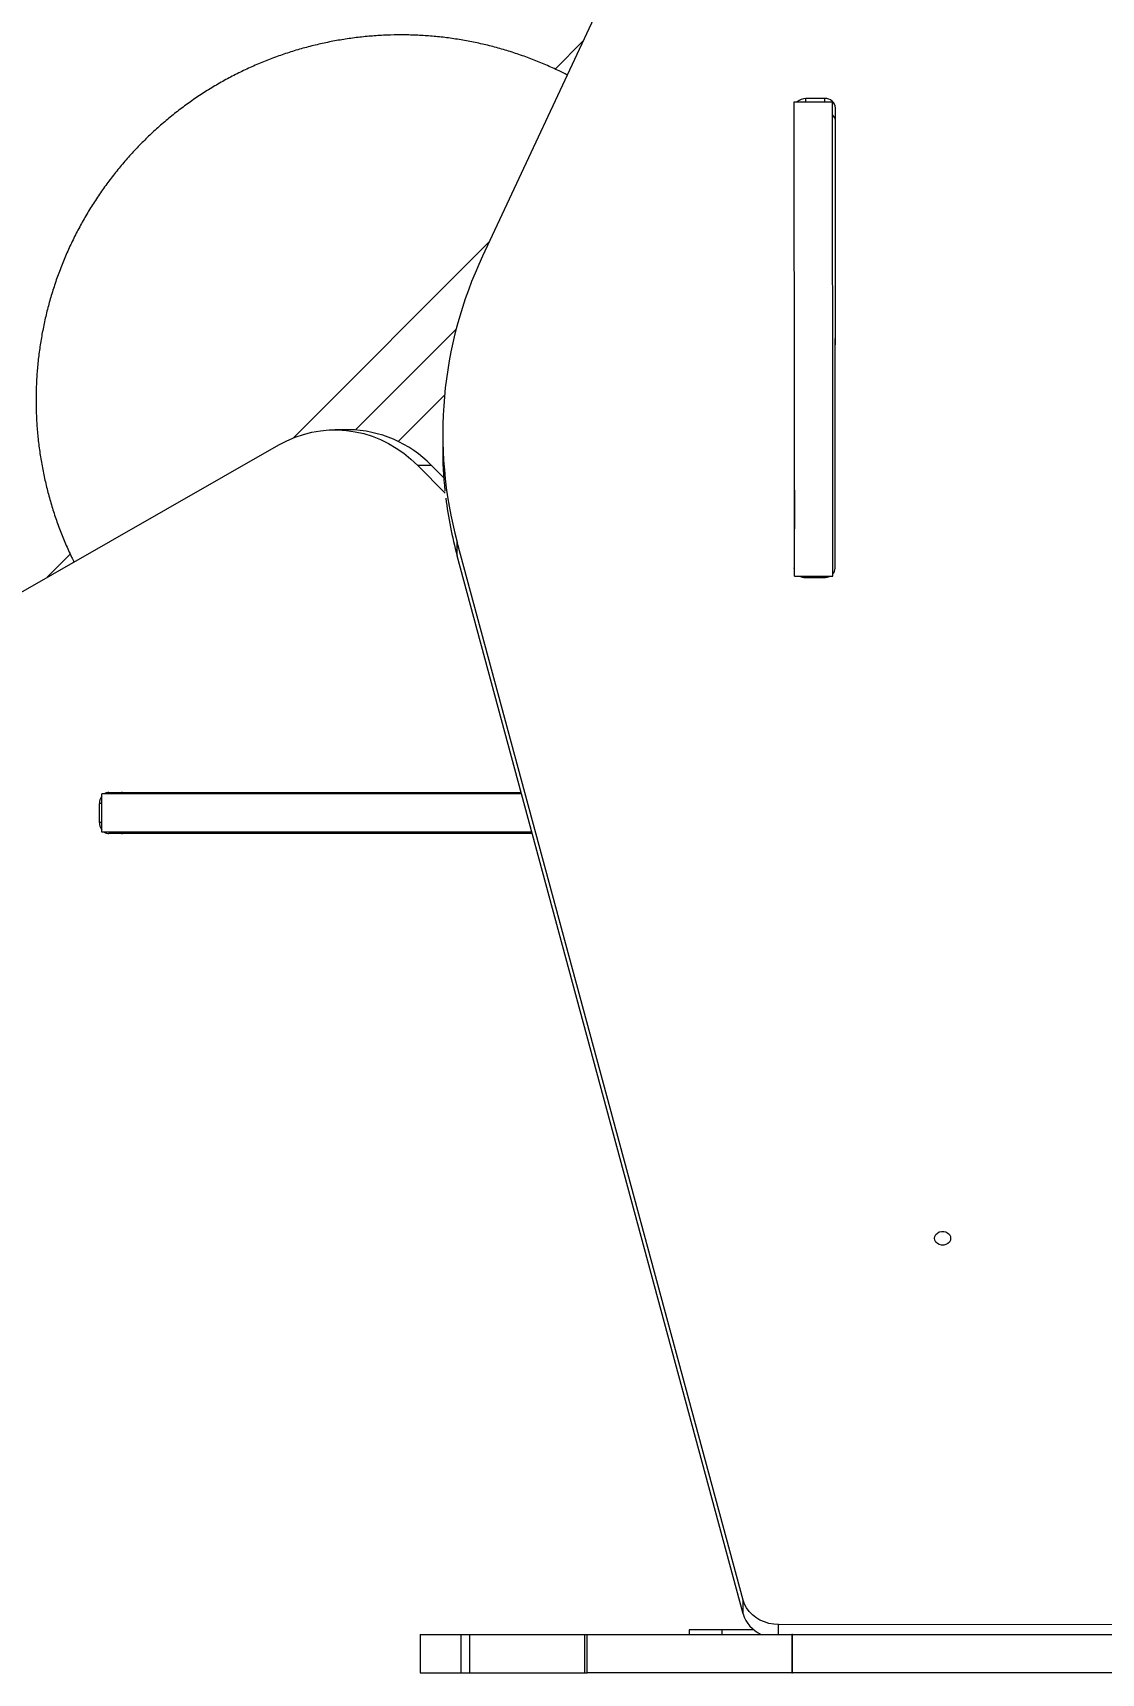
# Model space of a CAD drawing. Header units: millimetres. Extents: x -7083 to 7374, y -8368 to 7509.
# Drawn here: x 1448 to 2033, y 637 to 1536 of the extents above; entities that cross this region are included whole.
import ezdxf

# ---------------------------------------------------------------- set-up
doc = ezdxf.new("R2010")
doc.units = ezdxf.units.MM
for name, color, linetype in [('DIKOM_ОБЪЕКТ', 7, 'Continuous'), ('DIKOM_РАЗМЕР_ЗОНА', 7, 'Continuous'), ('DIKOM_РАЗМЕР_ОБЪЕКТА', 7, 'Continuous')]:
    doc.layers.add(name, color=color, linetype=linetype)
doc.styles.add('style1', font='arial.ttf', dxfattribs={"width": 0.8})
doc.dimstyles.new('1-50', dxfattribs={"dimtxt": 300, "dimasz": 200, "dimexe": 100, "dimexo": 0, "dimgap": 100, "dimtad": 1, "dimtxsty": 'style1', "dimcen": 200, "dimclrd": 7, "dimclre": 7, "dimclrt": 7, "dimadec": 1, "dimazin": 2, "dimtfac": 1, "dimtmove": 0, "dimatfit": 2, "dimfxl": 0, "dimlwd": 25, "dimlwe": 18, "dimarcsym": 0})

# ---------------------------------------------------------------- blocks, each defined once
blk = doc.blocks.new('*D10')
at = {"layer": 'Defpoints', "color": 0, "transparency": 16777216}
for p in [(-5583.43, 647.96), (4593.55, 648.92), (4593.55, -5902.54)]:
    blk.add_point(p, dxfattribs=at)
at = {"layer": 'DIKOM_РАЗМЕР_ОБЪЕКТА', "color": 7, "lineweight": 18, "transparency": 16777216}
for p, q in [((-5583.43, 647.96), (-5583.43, -6002.54)), ((4593.55, 648.92), (4593.55, -6002.54))]:
    blk.add_line(p, q, dxfattribs=at)
at = {"layer": 'DIKOM_РАЗМЕР_ОБЪЕКТА', "color": 7, "lineweight": 25, "transparency": 16777216}
blk.add_line((-5383.43, -5902.54), (4393.55, -5902.54), dxfattribs=at)
at = {"layer": 'DIKOM_РАЗМЕР_ОБЪЕКТА', "color": 7, "transparency": 16777216}
for points in [[(-5383.43, -5869.2), (-5383.43, -5935.87), (-5583.43, -5902.54)], [(4393.55, -5869.2), (4393.55, -5935.87), (4593.55, -5902.54)]]:
    blk.add_solid(points, dxfattribs=at)
at = {"layer": 'DIKOM_РАЗМЕР_ОБЪЕКТА', "color": 7, "transparency": 16777216, "insert": (-226.13, -5649.37), "char_height": 300, "attachment_point": 5, "style": 'style1'}
blk.add_mtext('10150', dxfattribs=at)
blk = doc.blocks.new('*D11')
at = {"layer": 'Defpoints', "color": 0, "transparency": 16777216}
for p in [(-321.71, 5509.06), (-348.71, -4811.52), (5568.58, -4811.52)]:
    blk.add_point(p, dxfattribs=at)
at = {"layer": 'DIKOM_РАЗМЕР_ОБЪЕКТА', "color": 7, "lineweight": 18, "transparency": 16777216}
for p, q in [((-321.71, 5509.06), (5668.58, 5509.06)), ((-348.71, -4811.52), (5668.58, -4811.52))]:
    blk.add_line(p, q, dxfattribs=at)
at = {"layer": 'DIKOM_РАЗМЕР_ОБЪЕКТА', "color": 7, "lineweight": 25, "transparency": 16777216}
blk.add_line((5568.58, 5309.06), (5568.58, -4611.52), dxfattribs=at)
at = {"layer": 'DIKOM_РАЗМЕР_ОБЪЕКТА', "color": 7, "transparency": 16777216}
for points in [[(5535.25, 5309.06), (5601.91, 5309.06), (5568.58, 5509.06)], [(5535.25, -4611.52), (5601.91, -4611.52), (5568.58, -4811.52)]]:
    blk.add_solid(points, dxfattribs=at)
at = {"layer": 'DIKOM_РАЗМЕР_ОБЪЕКТА', "color": 7, "transparency": 16777216, "insert": (5315.31, 775.23), "char_height": 300, "attachment_point": 5, "rotation": 90, "style": 'style1'}
blk.add_mtext('10300', dxfattribs=at)
blk = doc.blocks.new('*D12')
at = {"layer": 'Defpoints', "color": 0, "transparency": 16777216}
for p in [(-621.71, 7509.06), (-373.6, -6811.53), (7273.89, -6811.53)]:
    blk.add_point(p, dxfattribs=at)
at = {"layer": 'DIKOM_РАЗМЕР_ЗОНА', "color": 7, "lineweight": 18, "transparency": 16777216}
for p, q in [((-621.71, 7509.06), (7373.89, 7509.06)), ((-373.6, -6811.53), (7373.89, -6811.53))]:
    blk.add_line(p, q, dxfattribs=at)
at = {"layer": 'DIKOM_РАЗМЕР_ЗОНА', "color": 7, "lineweight": 25, "transparency": 16777216}
blk.add_line((7273.89, 7309.06), (7273.89, -6611.53), dxfattribs=at)
at = {"layer": 'DIKOM_РАЗМЕР_ЗОНА', "color": 7, "transparency": 16777216}
for points in [[(7240.56, 7309.06), (7307.22, 7309.06), (7273.89, 7509.06)], [(7240.56, -6611.53), (7307.22, -6611.53), (7273.89, -6811.53)]]:
    blk.add_solid(points, dxfattribs=at)
at = {"layer": 'DIKOM_РАЗМЕР_ЗОНА', "color": 7, "transparency": 16777216, "insert": (7020.62, 1288.25), "char_height": 300, "attachment_point": 5, "rotation": 90, "style": 'style1'}
blk.add_mtext('14300', dxfattribs=at)
blk = doc.blocks.new('*D13')
at = {"layer": 'Defpoints', "color": 0, "transparency": 16777216}
for p in [(6593.53, 996.24), (-7083.43, 647.96), (6593.53, -8268.31)]:
    blk.add_point(p, dxfattribs=at)
at = {"layer": 'DIKOM_РАЗМЕР_ЗОНА', "color": 7, "lineweight": 18, "transparency": 16777216}
for p, q in [((6593.53, 996.24), (6593.53, -8368.31)), ((-7083.43, 647.96), (-7083.43, -8368.31))]:
    blk.add_line(p, q, dxfattribs=at)
at = {"layer": 'DIKOM_РАЗМЕР_ЗОНА', "color": 7, "lineweight": 25, "transparency": 16777216}
blk.add_line((-6883.43, -8268.31), (6393.53, -8268.31), dxfattribs=at)
at = {"layer": 'DIKOM_РАЗМЕР_ЗОНА', "color": 7, "transparency": 16777216}
for points in [[(-6883.43, -8234.97), (-6883.43, -8301.64), (-7083.43, -8268.31)], [(6393.53, -8234.97), (6393.53, -8301.64), (6593.53, -8268.31)]]:
    blk.add_solid(points, dxfattribs=at)
at = {"layer": 'DIKOM_РАЗМЕР_ЗОНА', "color": 7, "transparency": 16777216, "insert": (322.1, -8015.03), "char_height": 300, "attachment_point": 5, "style": 'style1'}
blk.add_mtext('13650', dxfattribs=at)

msp = doc.modelspace()

# ---------------------------------------------------------------- linework, layer by layer
at = {"layer": 'DIKOM_ОБЪЕКТ', "color": 7, "linetype": 'Continuous', "lineweight": 15}
for p, q in [((1786.973, 1611.613), (1694.473, 1413.524)), ((1749.437, 1531.23), (1734.202, 1515.995)), ((1865.163, 1498.01), (1886.163, 1498.01)), ((1871.525, 1498.01), (1871.528, 1499.906)), ((1881.928, 1499.892), (1871.528, 1499.906)), ((1881.925, 1498.01), (1881.928, 1499.892)), ((1887.657, 1242.606), (1887.923, 1494.688)), ((1887.908, 1487.188), (1887.923, 1494.688)), ((1887.65, 1242.419), (1887.908, 1487.188)), ((1590.778, 1313.972), (1698.102, 1421.296)), ((1624.801, 1318.297), (1680, 1373.496)), ((1648.21, 1312.008), (1673.606, 1337.403)), ((1621.044, 1318.414), (1613.544, 1318.414)), ((1672.601, 1316.592), (1672.586, 1309.092)), ((1326.094, 1163.575), (1582.841, 1310.13)), ((1658.9, 1298.889), (1674.038, 1283.75)), ((1666.4, 1298.889), (1658.9, 1298.889)), ((1666.4, 1298.889), (1673.196, 1292.093)), ((1865.302, 1285.262), (1865.257, 1242.704)), ((1468.479, 1250.272), (1455.846, 1237.639)), ((1680.489, 1249.405), (1680.504, 1256.905)), ((1837.217, 669.756), (1680.489, 1249.405)), ((1837.232, 677.256), (1680.504, 1256.905)), ((1865.33, 1241.89), (1865.257, 1242.704)), ((1865.333, 1238.203), (1886.333, 1238.203)), ((1871.251, 1237.5), (1881.652, 1237.487)), ((1485.736, 1097.956), (1485.736, 1118.956)), ((1715.76, 1118.956), (1485.736, 1118.956)), ((1489.633, 1119.656), (1715.571, 1119.656)), ((1484.437, 1103.256), (1484.437, 1113.656)), ((1485.736, 1113.656), (1484.437, 1113.656)), ((1485.736, 1103.256), (1484.437, 1103.256)), ((1721.438, 1097.956), (1485.736, 1097.956)), ((1721.628, 1097.256), (1489.633, 1097.256)), ((1837.217, 669.756), (1837.232, 677.256)), ((1660.248, 658.456), (1660.248, 637.456)), ((1660.248, 658.456), (1682.542, 658.456)), ((1682.542, 658.456), (1682.542, 637.456)), ((1682.542, 658.456), (1687.205, 658.456)), ((1687.205, 658.456), (1687.205, 637.456)), ((1687.205, 658.456), (1750.358, 658.456)), ((1750.358, 658.456), (1750.358, 637.456)), ((1750.358, 658.456), (1751.826, 658.456)), ((1751.826, 637.456), (1751.826, 658.456)), ((1751.826, 658.456), (1863.873, 658.456)), ((1807.597, 660.956), (1807.597, 658.456)), ((1825.617, 660.956), (1807.597, 660.956)), ((1843.149, 660.956), (1825.617, 660.956)), ((1825.617, 660.956), (1825.617, 658.456)), ((1856.676, 658.456), (1856.687, 663.875)), ((2816.18, 662.645), (1856.687, 663.875)), ((1863.873, 658.456), (1863.873, 637.456)), ((1864.317, 658.456), (1863.873, 658.456)), ((1864.317, 637.456), (1864.317, 658.456)), ((1864.317, 658.456), (2237.186, 658.456)), ((1660.248, 637.456), (1682.542, 637.456)), ((1682.542, 637.456), (1687.205, 637.456)), ((1687.205, 637.456), (1750.358, 637.456)), ((1750.358, 637.456), (1751.826, 637.456)), ((1863.873, 637.456), (1751.826, 637.456)), ((1863.873, 637.456), (1864.317, 637.456)), ((2237.186, 637.456), (1864.317, 637.456))]:
    msp.add_line(p, q, dxfattribs=at)
at = {"layer": 'DIKOM_ОБЪЕКТ', "color": 7, "linetype": 'Continuous', "lineweight": 15, "flags": 128}
for points in [[(1865.333, 1238.203), (1865.335, 1246.935), (1865.336, 1255.734), (1865.338, 1264.585), (1865.338, 1273.474), (1865.339, 1282.387), (1865.339, 1291.308), (1865.339, 1300.223), (1865.338, 1309.117), (1865.337, 1317.976), (1865.335, 1326.786), (1865.333, 1335.531), (1865.331, 1344.197), (1865.328, 1352.77), (1865.325, 1361.236), (1865.321, 1369.581), (1865.317, 1377.791), (1865.313, 1385.853), (1865.308, 1393.754), (1865.303, 1401.48), (1865.298, 1409.018), (1865.292, 1416.358), (1865.286, 1423.485), (1865.279, 1430.389), (1865.273, 1437.059), (1865.266, 1443.482), (1865.258, 1449.65), (1865.251, 1455.551), (1865.243, 1461.176), (1865.235, 1466.516), (1865.227, 1471.561), (1865.218, 1476.304), (1865.209, 1480.737), (1865.2, 1484.852), (1865.191, 1488.643), (1865.182, 1492.103), (1865.172, 1495.228), (1865.163, 1498.01)], [(1886.333, 1238.203), (1886.335, 1246.935), (1886.336, 1255.734), (1886.338, 1264.585), (1886.338, 1273.474), (1886.339, 1282.387), (1886.339, 1291.308), (1886.339, 1300.223), (1886.338, 1309.117), (1886.337, 1317.976), (1886.335, 1326.786), (1886.333, 1335.531), (1886.331, 1344.197), (1886.328, 1352.77), (1886.325, 1361.236), (1886.321, 1369.581), (1886.317, 1377.791), (1886.313, 1385.853), (1886.308, 1393.754), (1886.303, 1401.48), (1886.298, 1409.018), (1886.292, 1416.358), (1886.286, 1423.485), (1886.279, 1430.389), (1886.273, 1437.059), (1886.266, 1443.482), (1886.258, 1449.65), (1886.251, 1455.551), (1886.243, 1461.176), (1886.235, 1466.516), (1886.227, 1471.561), (1886.218, 1476.304), (1886.209, 1480.737), (1886.2, 1484.852), (1886.191, 1488.643), (1886.182, 1492.103), (1886.172, 1495.228), (1886.163, 1498.01)], [(1582.841, 1310.13), (1587.196, 1312.403), (1591.676, 1314.325), (1596.26, 1315.885), (1600.926, 1317.076), (1605.652, 1317.894), (1610.416, 1318.333), (1615.194, 1318.392), (1619.965, 1318.07), (1624.705, 1317.369), (1629.392, 1316.293), (1634.004, 1314.846), (1638.518, 1313.036), (1642.914, 1310.87), (1647.169, 1308.36), (1651.265, 1305.517), (1655.181, 1302.355), (1658.9, 1298.889)], [(1950.97, 875.447), (1950.79, 874.374), (1950.269, 873.388), (1949.448, 872.569), (1948.394, 871.984), (1947.192, 871.68), (1945.939, 871.682), (1944.738, 871.989), (1943.685, 872.577), (1942.866, 873.397), (1942.347, 874.384), (1942.17, 875.458), (1942.349, 876.532), (1942.87, 877.517), (1943.691, 878.336), (1944.745, 878.921), (1945.947, 879.225), (1947.2, 879.224), (1948.401, 878.916), (1949.454, 878.329), (1950.273, 877.508), (1950.793, 876.521), (1950.97, 875.447)], [(1856.687, 663.875), (1854.015, 664.034), (1851.392, 664.5), (1848.864, 665.266), (1846.476, 666.317), (1844.272, 667.635), (1842.291, 669.196), (1840.568, 670.972), (1839.134, 672.931), (1838.016, 675.038), (1837.232, 677.256)]]:
    msp.add_lwpolyline(points, dxfattribs=at)
at = {"layer": 'DIKOM_ОБЪЕКТ', "color": 7, "linetype": 'Continuous', "lineweight": 15}
for centre, radius, start, end in [((1871.424, 1493.531), 6.376, 89.059635, 135.365935), ((1882.296, 1494.261), 5.643, 4.342675, 93.734761), ((1882.99, 1487.099), 4.919, 1.039069, 50.059828), ((1900.348, 1316.229), 227.708, 154.705101, 195.101398), ((1620.239, 1254.104), 64.316, 44.133311, 89.282849), ((1897.905, 1308.658), 225.319, 179.889787, 186.088629), ((1900.741, 1309.027), 228.179, 187.05146, 195.147031), ((1882.837, 1242.745), 4.822, 316.471296, 358.344441), ((1871.237, 1244.212), 6.712, 243.552232, 270.126603), ((1881.684, 1244.193), 6.707, 269.72247, 296.713908), ((1490.974, 1113.713), 6.537, 143.249039, 180.50164), ((1489.658, 1114.984), 4.672, 90.29763, 121.771139), ((1497.158, 1114.984), 4.672, 90.29763, 121.771139), ((1490.974, 1103.199), 6.537, 179.49836, 216.750961), ((1489.658, 1101.928), 4.672, 238.228861, 269.70237), ((1497.158, 1101.928), 4.672, 238.228861, 269.70237), ((1946.552, 866.699), 5.064, 81.016549, 98.758762), ((1854.345, 674.825), 17.862, 196.487451, 246.405185)]:
    msp.add_arc(centre, radius, start, end, dxfattribs=at)
msp.add_open_spline([(1740.813, 1512.761), (1739.353, 1513.511), (1735.539, 1515.471), (1729.213, 1518.322), (1721.865, 1521.343), (1714.396, 1524.058), (1706.826, 1526.478), (1699.165, 1528.594), (1691.425, 1530.405), (1683.619, 1531.906), (1675.76, 1533.097), (1667.859, 1533.974), (1659.929, 1534.537), (1651.983, 1534.784), (1644.034, 1534.716), (1636.093, 1534.331), (1628.174, 1533.632), (1620.289, 1532.618), (1612.45, 1531.292), (1604.67, 1529.656), (1596.962, 1527.711), (1589.336, 1525.462), (1581.806, 1522.912), (1574.384, 1520.064), (1567.08, 1516.924), (1559.907, 1513.496), (1552.875, 1509.786), (1545.997, 1505.799), (1539.282, 1501.542), (1532.742, 1497.022), (1526.387, 1492.245), (1520.226, 1487.22), (1514.27, 1481.953), (1508.528, 1476.455), (1503.009, 1470.732), (1497.721, 1464.795), (1492.674, 1458.652), (1487.875, 1452.314), (1483.331, 1445.79), (1479.05, 1439.09), (1475.039, 1432.226), (1471.303, 1425.207), (1467.85, 1418.046), (1464.684, 1410.753), (1461.81, 1403.341), (1459.232, 1395.819), (1456.956, 1388.202), (1454.984, 1380.5), (1453.32, 1372.725), (1451.966, 1364.891), (1450.924, 1357.008), (1450.197, 1349.091), (1449.784, 1341.151), (1449.687, 1333.201), (1449.907, 1325.253), (1450.442, 1317.32), (1451.292, 1309.414), (1452.455, 1301.549), (1453.93, 1293.735), (1455.714, 1285.986), (1457.805, 1278.314), (1460.201, 1270.731), (1462.891, 1263.246), (1465.895, 1255.883), (1468.444, 1250.136), (1470.088, 1246.897), (1470.532, 1246.022)], degree=3, knots=[0, 0, 0, 0, 0.0098321, 0.0256942, 0.0415603, 0.0574289, 0.0732993, 0.0891709, 0.1050434, 0.1209165, 0.1367901, 0.1526642, 0.1685385, 0.1844131, 0.2002879, 0.2161628, 0.2320378, 0.247913, 0.2637883, 0.2796636, 0.295539, 0.3114145, 0.32729, 0.3431656, 0.3590412, 0.3749168, 0.3907925, 0.4066682, 0.4225439, 0.4384197, 0.4542955, 0.4701713, 0.4860471, 0.5019229, 0.5177988, 0.5336747, 0.5495506, 0.5654265, 0.5813024, 0.5971784, 0.6130544, 0.6289304, 0.6448065, 0.6606826, 0.6765587, 0.6924349, 0.7083111, 0.7241873, 0.7400636, 0.75594, 0.7718165, 0.787693, 0.8035697, 0.8194465, 0.8353234, 0.8512005, 0.8670779, 0.8829556, 0.8988336, 0.9147122, 0.9305914, 0.9464714, 0.9623527, 0.9782356, 0.994121, 1, 1, 1, 1], dxfattribs=at)

# ---------------------------------------------------------------- dimensions: what is measured, and where the dimension line sits
at = {"layer": 'DIKOM_РАЗМЕР_ЗОНА'}
dim = msp.add_linear_dim(base=(7273.891, -6811.526), p1=(-621.712, 7509.064), p2=(-373.605, -6811.526), angle=90, text='14300', dimstyle='1-50', dxfattribs=at)
dim.commit()
dim.dimension.update_dxf_attribs({"geometry": '*D12', "text_midpoint": (7273.891, 1288.251), "dimtype": 160})
dim = msp.add_linear_dim(base=(6593.528, -8268.308), p1=(-7083.425, 647.956), p2=(6593.528, 996.237), text='13650', dimstyle='1-50', dxfattribs=at)
dim.commit()
dim.dimension.update_dxf_attribs({"geometry": '*D13', "text_midpoint": (322.101, -8268.308), "dimtype": 160})
at = {"layer": 'DIKOM_РАЗМЕР_ОБЪЕКТА'}
dim = msp.add_linear_dim(base=(5568.58, -4811.525), p1=(-321.712, 5509.064), p2=(-348.712, -4811.525), angle=90, text='10300', dimstyle='1-50', dxfattribs=at)
dim.commit()
dim.dimension.update_dxf_attribs({"geometry": '*D11', "text_midpoint": (5568.58, 775.227), "dimtype": 160})
dim = msp.add_linear_dim(base=(4593.55, -5902.538), p1=(-5583.425, 647.956), p2=(4593.55, 648.921), text='10150', dimstyle='1-50', dxfattribs=at)
dim.commit()
dim.dimension.update_dxf_attribs({"geometry": '*D10', "text_midpoint": (-226.127, -5902.538), "dimtype": 160})

doc.saveas('drawing.dxf')
